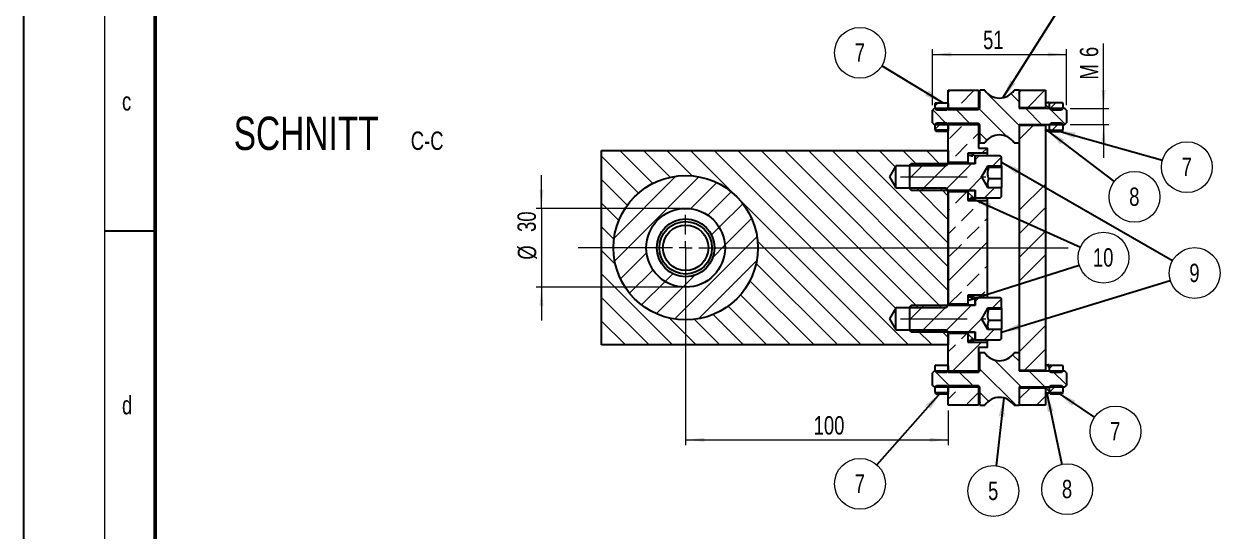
# Model space of a CAD drawing. Header units: millimetres. Extents: x 0 to 594, y 0 to 421.
# Drawn here: x 0 to 227.7, y 182.3 to 278.9 of the extents above; entities that cross this region are included whole.
import ezdxf

# ---------------------------------------------------------------- set-up
doc = ezdxf.new("R2010")
doc.units = ezdxf.units.MM
doc.linetypes.add('CENTERX2', pattern=[20.32, 12.7, -2.54, 2.54, -2.54])
doc.styles.add('SLDTEXTSTYLE1', font='TXT', dxfattribs={"width": 0.75})
doc.dimstyles.new('SLDDIMSTYLE0', dxfattribs={"dimtxt": 3.5, "dimasz": 3.556, "dimexe": 0, "dimexo": 0.0625, "dimgap": 0.875, "dimtad": 1, "dimlfac": 2, "dimrnd": 1e-09, "dimzin": 12, "dimdsep": 46, "dimtxsty": 'SLDTEXTSTYLE1', "dimsah": 1, "dimcen": 0.09, "dimadec": 0, "dimazin": 3, "dimtfac": 1, "dimtdec": 3, "dimtofl": 0, "dimtmove": 0, "dimatfit": 3, "dimfxl": 1, "dimfrac": 2, "dimtolj": 1, "dimtzin": 12, "dimarcsym": 0})
doc.dimstyles.new('SLDDIMSTYLE1', dxfattribs={"dimtxt": 0.18, "dimasz": 3.556, "dimexe": 0, "dimexo": 0.0625, "dimgap": 0, "dimtad": 0, "dimtih": 1, "dimtoh": 1, "dimdec": 0, "dimrnd": 1e-09, "dimzin": 0, "dimdsep": 46, "dimtxsty": 'Standard', "dimsah": 1, "dimcen": 0.09, "dimadec": 0, "dimazin": 0, "dimtfac": 3.556, "dimtdec": 0, "dimtofl": 0, "dimtmove": 0, "dimatfit": 3, "dimfxl": 1, "dimfrac": 2, "dimtolj": 1, "dimtzin": 0, "dimarcsym": 0})
doc.dimstyles.new('SLDDIMSTYLE2', dxfattribs={"dimtxt": 3.5, "dimasz": 3.556, "dimexe": 0, "dimexo": 0.0625, "dimgap": 0.875, "dimtad": 1, "dimlfac": 2, "dimrnd": 1e-09, "dimzin": 12, "dimdsep": 46, "dimtxsty": 'SLDTEXTSTYLE1', "dimsah": 1, "dimcen": 0.09, "dimadec": 0, "dimazin": 3, "dimtfac": 1, "dimtdec": 3, "dimtmove": 0, "dimatfit": 0, "dimfxl": 1, "dimfrac": 2, "dimtolj": 1, "dimtzin": 12, "dimarcsym": 0})
pattern_1 = [(45, (0, 0), (-13.4704, 13.4704), []), (45, (4.49, 0), (-13.4704, 13.4704), []), (45, (8.98, 0), (-13.4704, 13.4704), []), (45, (13.47, 0), (-13.4704, 13.4704), [])]
pattern_2 = [(45, (0, 0), (-8.98026, 8.98026), []), (45, (4.49, 0), (-8.98026, 8.98026), [3.175, -1.5875]), (45, (8.98, 0), (-8.98026, 8.98026), [3.175, -1.5875]), (45, (13.47, 0), (-8.98026, 8.98026), [3.175, -1.5875])]

# ---------------------------------------------------------------- blocks, each defined once
blk = doc.blocks.new('_D_5')
at = {"color": 7, "linetype": 'Continuous', "lineweight": 0}
for p, q in [((98.54, 243.74), (98.54, 250.09)), ((124.99, 243.74), (97.54, 243.74)), ((98.54, 243.74), (98.54, 228.74)), ((124.99, 228.74), (97.54, 228.74)), ((98.54, 228.74), (98.54, 222.39))]:
    blk.add_line(p, q, dxfattribs=at)
at = {"color": 7, "linetype": 'Continuous', "lineweight": 18}
for points in [[(98.54, 243.74), (98.92, 247.3), (98.16, 247.3)], [(98.54, 228.74), (98.16, 225.18), (98.92, 225.18)]]:
    blk.add_solid(points, dxfattribs=at)
at = {"color": 7, "linetype": 'Continuous', "lineweight": 18, "char_height": 3.5, "attachment_point": 1, "rotation": 90, "style": 'SLDTEXTSTYLE1'}
for s, insert in [('30', (93.97, 239.26)), ('%%c', (94.03, 233.98))]:
    blk.add_mtext(s, dxfattribs=dict(at, insert=insert))
blk = doc.blocks.new('_D_6')
at = {"color": 7, "linetype": 'Continuous', "lineweight": 0}
for p, q in [((125.99, 235.24), (125.99, 198.67)), ((175.99, 205.24), (175.99, 198.67)), ((125.99, 199.67), (175.99, 199.67))]:
    blk.add_line(p, q, dxfattribs=at)
at = {"color": 7, "linetype": 'Continuous', "lineweight": 18}
for points in [[(125.99, 199.67), (129.55, 199.28), (129.55, 200.05)], [(175.99, 199.67), (172.44, 200.05), (172.44, 199.28)]]:
    blk.add_solid(points, dxfattribs=at)
at = {"color": 7, "linetype": 'Continuous', "lineweight": 18, "insert": (150.36, 204.18), "char_height": 3.5, "attachment_point": 1, "style": 'SLDTEXTSTYLE1'}
blk.add_mtext('100', dxfattribs=at)
blk = doc.blocks.new('_D_7')
at = {"color": 7, "linetype": 'Continuous', "lineweight": 0}
for p, q in [((172.99, 263.43), (172.99, 274.07)), ((198.49, 263.43), (198.49, 274.07)), ((172.99, 273.07), (198.49, 273.07))]:
    blk.add_line(p, q, dxfattribs=at)
at = {"color": 7, "linetype": 'Continuous', "lineweight": 18}
for points in [[(172.99, 273.07), (176.55, 272.69), (176.55, 273.45)], [(198.49, 273.07), (194.94, 273.45), (194.94, 272.69)]]:
    blk.add_solid(points, dxfattribs=at)
at = {"color": 7, "linetype": 'Continuous', "lineweight": 18, "insert": (182.62, 277.58), "char_height": 3.5, "attachment_point": 1, "style": 'SLDTEXTSTYLE1'}
blk.add_mtext('51', dxfattribs=at)
blk = doc.blocks.new('_D_8')
at = {"color": 7, "linetype": 'Continuous', "lineweight": 0}
for p, q in [((205.57, 262.74), (205.57, 275.15)), ((199.19, 262.74), (206.57, 262.74)), ((205.57, 259.74), (205.57, 262.74)), ((199.19, 259.74), (206.57, 259.74)), ((205.57, 259.74), (205.57, 253.39))]:
    blk.add_line(p, q, dxfattribs=at)
at = {"color": 7, "linetype": 'Continuous', "lineweight": 18}
for points in [[(205.57, 262.74), (205.95, 266.3), (205.18, 266.3)], [(205.57, 259.74), (205.18, 256.18), (205.95, 256.18)]]:
    blk.add_solid(points, dxfattribs=at)
at = {"color": 7, "linetype": 'Continuous', "lineweight": 18, "char_height": 3.5, "attachment_point": 1, "rotation": 90, "style": 'SLDTEXTSTYLE1'}
for s, insert in [('6', (201.05, 272.56)), ('M', (201.05, 268.28))]:
    blk.add_mtext(s, dxfattribs=dict(at, insert=insert))
blk = doc.blocks.new('SW_NOTE_0_12')
at = {"color": 0, "linetype": 'Continuous', "lineweight": 0, "attachment_point": 2, "style": 'SLDTEXTSTYLE1'}
for s, insert, char_height in [('SCHNITT', (16.07, 8.19), 6.35), ('C-C', (39.1, 5.35), 3.5)]:
    blk.add_mtext(s, dxfattribs=dict(at, insert=insert, char_height=char_height))
blk = doc.blocks.new('SW_NOTE_0_13')
at = {"color": 0, "linetype": 'Continuous', "lineweight": 0}
blk.add_circle((4.2, -2.41), 4.84, dxfattribs=at)
at = {"color": 0, "linetype": 'Continuous', "lineweight": 0, "insert": (4.16, -0.63), "char_height": 3.5, "attachment_point": 2, "style": 'SLDTEXTSTYLE1'}
blk.add_mtext('9', dxfattribs=at)
blk = doc.blocks.new('SW_NOTE_0_14')
at = {"color": 0, "linetype": 'Continuous', "lineweight": 0}
blk.add_circle((4.41, -2), 4.84, dxfattribs=at)
at = {"color": 0, "linetype": 'Continuous', "lineweight": 0, "insert": (4.34, -0.21), "char_height": 3.5, "attachment_point": 2, "style": 'SLDTEXTSTYLE1'}
blk.add_mtext('10', dxfattribs=at)
blk = doc.blocks.new('SW_NOTE_0_15')
at = {"color": 0, "linetype": 'Continuous', "lineweight": 0}
blk.add_circle((-0.54, -4.81), 4.84, dxfattribs=at)
at = {"color": 0, "linetype": 'Continuous', "lineweight": 0, "insert": (-0.57, -3.03), "char_height": 3.5, "attachment_point": 2, "style": 'SLDTEXTSTYLE1'}
blk.add_mtext('5', dxfattribs=at)
blk = doc.blocks.new('SW_NOTE_0_16')
at = {"color": 0, "linetype": 'Continuous', "lineweight": 0}
blk.add_circle((4.02, -2.7), 4.84, dxfattribs=at)
at = {"color": 0, "linetype": 'Continuous', "lineweight": 0, "insert": (3.98, -0.92), "char_height": 3.5, "attachment_point": 2, "style": 'SLDTEXTSTYLE1'}
blk.add_mtext('7', dxfattribs=at)
blk = doc.blocks.new('SW_NOTE_0_17')
at = {"color": 0, "linetype": 'Continuous', "lineweight": 0}
blk.add_circle((1.01, -4.74), 4.84, dxfattribs=at)
at = {"color": 0, "linetype": 'Continuous', "lineweight": 0, "insert": (0.98, -2.95), "char_height": 3.5, "attachment_point": 2, "style": 'SLDTEXTSTYLE1'}
blk.add_mtext('8', dxfattribs=at)
blk = doc.blocks.new('SW_NOTE_0_18')
at = {"color": 0, "linetype": 'Continuous', "lineweight": 0}
blk.add_circle((-3.21, -3.62), 4.84, dxfattribs=at)
at = {"color": 0, "linetype": 'Continuous', "lineweight": 0, "insert": (-3.25, -1.84), "char_height": 3.5, "attachment_point": 2, "style": 'SLDTEXTSTYLE1'}
blk.add_mtext('7', dxfattribs=at)
blk = doc.blocks.new('SW_NOTE_0_19')
at = {"color": 0, "linetype": 'Continuous', "lineweight": 0}
blk.add_circle((4.66, -1.32), 4.84, dxfattribs=at)
at = {"color": 0, "linetype": 'Continuous', "lineweight": 0, "insert": (4.63, 0.47), "char_height": 3.5, "attachment_point": 2, "style": 'SLDTEXTSTYLE1'}
blk.add_mtext('7', dxfattribs=at)
blk = doc.blocks.new('SW_NOTE_0_20')
at = {"color": 0, "linetype": 'Continuous', "lineweight": 0}
blk.add_circle((3.85, -2.93), 4.84, dxfattribs=at)
at = {"color": 0, "linetype": 'Continuous', "lineweight": 0, "insert": (3.82, -1.15), "char_height": 3.5, "attachment_point": 2, "style": 'SLDTEXTSTYLE1'}
blk.add_mtext('8', dxfattribs=at)
blk = doc.blocks.new('SW_NOTE_0_22')
at = {"color": 0, "linetype": 'Continuous', "lineweight": 0}
blk.add_circle((-4.15, 2.5), 4.84, dxfattribs=at)
at = {"color": 0, "linetype": 'Continuous', "lineweight": 0, "insert": (-4.18, 4.28), "char_height": 3.5, "attachment_point": 2, "style": 'SLDTEXTSTYLE1'}
blk.add_mtext('7', dxfattribs=at)
blk = doc.blocks.new('SW_CENTERMARKSYMBOL_2')
at = {"color": 0, "linetype": 'Continuous', "lineweight": 18}
for p, q in [((0, 2.5), (0, 6.25)), ((-2.5, 0), (-20.45, 0)), ((0, 0), (-1.25, 0)), ((0, 0), (0, 1.25)), ((0, 0), (0, -1.25)), ((0, 0), (1.25, 0)), ((2.5, 0), (72.86, 0)), ((0, -2.5), (0, -6.25))]:
    blk.add_line(p, q, dxfattribs=at)

msp = doc.modelspace()

# ---------------------------------------------------------------- hatches: boundary and pattern name
at = {"linetype": 'Continuous', "lineweight": 18}
h = msp.add_hatch(dxfattribs=at)
h.set_pattern_fill('ANSI31', angle=90, style=0)
edge = h.paths.add_edge_path(flags=0)
edge.add_line((181.9925, 265.7403), (182.0175, 265.7403))
edge.add_line((182.0175, 265.7403), (181.9925, 265.7153))
edge.add_line((181.9925, 265.7153), (181.9925, 262.7403))
edge.add_line((181.9925, 262.7403), (173.2993, 262.7403))
edge.add_line((173.2993, 262.7403), (172.9925, 262.4336))
edge.add_line((172.9925, 262.4336), (172.9925, 260.0471))
edge.add_line((172.9925, 260.0471), (173.2993, 259.7403))
edge.add_line((173.2993, 259.7403), (181.9925, 259.7403))
edge.add_line((181.9925, 259.7403), (181.9925, 256.7653))
edge.add_line((181.9925, 256.7653), (182.0175, 256.7403))
edge.add_line((182.0175, 256.7403), (181.9925, 256.7403))
edge.add_line((181.9925, 256.7403), (181.9925, 256.2403))
edge.add_line((181.9925, 256.2403), (182.9474, 256.2403))
edge.add_arc((185.7425, 254.3861), 3.3542, 33.558976, 146.441024, ccw=False)
edge.add_line((188.5376, 256.2403), (189.4925, 256.2403))
edge.add_line((189.4925, 256.2403), (189.4925, 256.7403))
edge.add_line((189.4925, 256.7403), (189.4675, 256.7403))
edge.add_line((189.4675, 256.7403), (189.4925, 256.7653))
edge.add_line((189.4925, 256.7653), (189.4925, 259.7403))
edge.add_line((189.4925, 259.7403), (198.1858, 259.7403))
edge.add_line((198.1858, 259.7403), (198.4925, 260.0471))
edge.add_line((198.4925, 260.0471), (198.4925, 262.4336))
edge.add_line((198.4925, 262.4336), (198.1858, 262.7403))
edge.add_line((198.1858, 262.7403), (189.4925, 262.7403))
edge.add_line((189.4925, 262.7403), (189.4925, 265.7153))
edge.add_line((189.4925, 265.7153), (189.4675, 265.7403))
edge.add_line((189.4675, 265.7403), (189.4925, 265.7403))
edge.add_line((189.4925, 265.7403), (189.4925, 266.2403))
edge.add_line((189.4925, 266.2403), (188.5376, 266.2403))
edge.add_arc((185.7425, 268.0945), 3.3542, 213.558976, 326.441024, ccw=False)
edge.add_line((182.9474, 266.2403), (181.9925, 266.2403))
edge.add_line((181.9925, 266.2403), (181.9925, 265.7403))
h = msp.add_hatch(dxfattribs=at)
h.set_pattern_fill('DIN 201 Leichtmetall und Aluminiumlegierung', style=0, pattern_type=2)
h.set_pattern_definition(pattern_2)
h.paths.add_polyline_path([(175.9925, 266.2403), (175.9925, 262.4903), (181.7425, 262.4903), (181.7425, 266.2403)], flags=0)
h = msp.add_hatch(dxfattribs=at)
h.set_pattern_fill('DIN 201 Stahl und Stahlguss', style=0, pattern_type=2)
h.set_pattern_definition(pattern_1)
h.paths.add_polyline_path([(194.4925, 266.2403), (189.4925, 266.2403), (189.4925, 262.8903), (194.4925, 262.8903)], flags=0)
h = msp.add_hatch(dxfattribs=at)
h.set_pattern_fill('ANSI31', style=0)
h.paths.add_polyline_path([(175.9925, 262.7403), (175.9925, 263.7403), (175.9599, 263.8622), (173.5256, 263.8621), (173.4925, 263.7403), (173.4925, 262.7403), (173.7633, 262.4696), (175.7218, 262.4696)], flags=0)
h = msp.add_hatch(dxfattribs=at)
h.set_pattern_fill('ANSI31', angle=90, style=0)
h.paths.add_polyline_path([(194.927, 263.9403), (194.5997, 263.9403), (194.4925, 263.8331), (194.4925, 262.8503), (194.5275, 262.8153), (195.2575, 262.8153), (195.2925, 262.8503), (195.2925, 263.8331), (195.1853, 263.9403), (194.9562, 263.9403), (194.9533, 263.7786), (194.9241, 263.7786)], flags=0)
h = msp.add_hatch(dxfattribs=at)
h.set_pattern_fill('ANSI31', style=0)
h.paths.add_polyline_path([(197.7925, 262.7403), (197.7925, 263.7403), (197.753, 263.8879), (195.3324, 263.8879), (195.2925, 263.7403), (195.2925, 262.7403), (195.5633, 262.4696), (197.5218, 262.4696)], flags=0)
h = msp.add_hatch(dxfattribs=at)
h.set_pattern_fill('ANSI31', style=0)
h.paths.add_polyline_path([(175.7218, 260.0111), (173.7633, 260.0111), (173.4925, 259.7403), (173.4925, 258.7403), (173.5251, 258.6185), (175.9599, 258.6185), (175.9925, 258.7403), (175.9925, 259.7403)], flags=0)
h = msp.add_hatch(dxfattribs=at)
h.set_pattern_fill('DIN 201 Leichtmetall und Aluminiumlegierung', style=0, pattern_type=2)
h.set_pattern_definition(pattern_2)
h.paths.add_polyline_path([(175.9925, 252.4903), (179.7425, 252.4903), (179.7425, 254.2403), (183.4925, 254.2403), (183.4925, 255.2403), (181.7425, 255.2403), (181.7425, 259.9903), (175.9925, 259.9903)], flags=0)
h = msp.add_hatch(dxfattribs=at)
h.set_pattern_fill('ANSI31', angle=90, style=0)
h.paths.add_polyline_path([(194.4925, 258.6475), (194.5997, 258.5403), (194.8779, 258.5403), (194.8779, 258.7575), (194.9071, 258.7575), (194.9071, 258.5403), (195.1853, 258.5403), (195.2925, 258.6475), (195.2925, 259.6303), (195.2575, 259.6653), (194.5275, 259.6653), (194.4925, 259.6303)], flags=0)
h = msp.add_hatch(dxfattribs=at)
h.set_pattern_fill('ANSI31', style=0)
h.paths.add_polyline_path([(197.5218, 260.0111), (195.5633, 260.0111), (195.2925, 259.7403), (195.2925, 258.7403), (195.332, 258.5928), (197.753, 258.5928), (197.7925, 258.7403), (197.7925, 259.7403)], flags=0)
h = msp.add_hatch(dxfattribs=at)
h.set_pattern_fill('DIN 201 Stahl und Stahlguss', style=0, pattern_type=2)
h.set_pattern_definition(pattern_1)
h.paths.add_polyline_path([(194.4925, 259.5903), (189.4925, 259.5903), (189.4925, 212.8903), (194.4925, 212.8903)], flags=0)
h = msp.add_hatch(dxfattribs=at)
h.set_pattern_fill('ANSI31', angle=90, style=0)
h.paths.add_polyline_path([(175.9925, 225.2403), (175.9925, 247.2403), (175.5865, 247.6463), (165.9925, 247.6463), (164.7835, 249.7403), (165.9925, 251.8343), (175.5865, 251.8343), (175.9925, 252.2403), (175.9925, 254.7403), (109.9925, 254.7403), (109.9925, 217.7403), (175.9925, 217.7403), (175.9925, 220.2403), (175.5865, 220.6463), (165.9925, 220.6463), (164.7835, 222.7403), (165.9925, 224.8343), (175.5865, 224.8343)], flags=0)
edge = h.paths.add_edge_path(flags=0)
edge.add_arc((125.9925, 236.2403), 13.75, 0, 360)
h = msp.add_hatch(dxfattribs=at)
h.set_pattern_fill('ANSI31', style=0)
edge = h.paths.add_edge_path(flags=0)
edge.add_line((181.1425, 247.2403), (181.1425, 245.7403))
edge.add_line((181.1425, 245.7403), (185.7425, 245.7403))
edge.add_arc((185.7425, 246.1403), 0.4, 270, 360)
edge.add_line((186.1425, 246.1403), (186.1425, 247.7135))
edge.add_line((186.1425, 247.7135), (183.4794, 247.7135))
edge.add_line((183.4794, 247.7135), (182.3092, 249.7403))
edge.add_line((182.3092, 249.7403), (183.4794, 251.7671))
edge.add_line((183.4794, 251.7671), (186.1425, 251.7671))
edge.add_line((186.1425, 251.7671), (186.1425, 253.3403))
edge.add_arc((185.7425, 253.3403), 0.4, 0, 90)
edge.add_line((185.7425, 253.7403), (181.1425, 253.7403))
edge.add_line((181.1425, 253.7403), (181.1425, 252.2403))
edge.add_line((181.1425, 252.2403), (168.9131, 252.2403))
edge.add_line((168.9131, 252.2403), (168.6425, 251.9697))
edge.add_line((168.6425, 251.9697), (168.6425, 247.5109))
edge.add_line((168.6425, 247.5109), (168.9131, 247.2403))
edge.add_line((168.9131, 247.2403), (181.1425, 247.2403))
h = msp.add_hatch(dxfattribs=at)
h.set_pattern_fill('ANSI31', angle=90, style=0)
h.paths.add_polyline_path([(180.4597, 253.8903), (179.9301, 253.8903), (179.7425, 253.7027), (179.7425, 252.4266), (179.8038, 252.3653), (181.0813, 252.3653), (181.1425, 252.4266), (181.1425, 253.7027), (180.9549, 253.8903), (180.4738, 253.8903), (180.4719, 253.565), (180.4578, 253.565)], flags=0)
h = msp.add_hatch(dxfattribs=at)
h.set_pattern_fill('ANSI31', style=0)
edge = h.paths.add_edge_path(flags=0)
edge.add_arc((125.9925, 236.2403), 13.75, 0, 360)
edge = h.paths.add_edge_path(flags=0)
edge.add_arc((125.9925, 236.2403), 7.5, 0, 360)
h = msp.add_hatch(dxfattribs=at)
h.set_pattern_fill('DIN 201 Leichtmetall und Aluminiumlegierung', style=0, pattern_type=2)
h.set_pattern_definition(pattern_2)
h.paths.add_polyline_path([(179.7425, 246.9903), (175.9925, 246.9903), (175.9925, 225.4903), (179.7425, 225.4903), (179.7425, 227.2403), (183.4925, 227.2403), (183.4925, 245.2403), (179.7425, 245.2403)], flags=0)
h = msp.add_hatch(dxfattribs=at)
h.set_pattern_fill('ANSI31', angle=90, style=0)
h.paths.add_polyline_path([(179.7425, 245.7779), (179.9301, 245.5903), (180.4355, 245.5903), (180.4355, 245.9242), (180.4496, 245.9242), (180.4496, 245.5903), (180.9549, 245.5903), (181.1425, 245.7779), (181.1425, 247.0541), (181.0813, 247.1153), (179.8038, 247.1153), (179.7425, 247.0541)], flags=0)
h = msp.add_hatch(dxfattribs=at)
h.set_pattern_fill('DIN 201 Stahl und Stahlguss', style=0, pattern_type=2)
h.set_pattern_definition(pattern_1)
edge = h.paths.add_edge_path(flags=0)
edge.add_arc((125.9925, 236.2403), 7.5, 0, 360)
edge = h.paths.add_edge_path(flags=0)
edge.add_arc((125.9925, 236.2403), 5.5, 0, 360)
h = msp.add_hatch(dxfattribs=at)
h.set_pattern_fill('ANSI31', style=0)
edge = h.paths.add_edge_path(flags=0)
edge.add_line((181.1425, 220.2403), (181.1425, 218.7403))
edge.add_line((181.1425, 218.7403), (185.7425, 218.7403))
edge.add_arc((185.7425, 219.1403), 0.4, 270, 360)
edge.add_line((186.1425, 219.1403), (186.1425, 220.7135))
edge.add_line((186.1425, 220.7135), (183.4794, 220.7135))
edge.add_line((183.4794, 220.7135), (182.3092, 222.7403))
edge.add_line((182.3092, 222.7403), (183.4794, 224.7671))
edge.add_line((183.4794, 224.7671), (186.1425, 224.7671))
edge.add_line((186.1425, 224.7671), (186.1425, 226.3403))
edge.add_arc((185.7425, 226.3403), 0.4, 0, 90)
edge.add_line((185.7425, 226.7403), (181.1425, 226.7403))
edge.add_line((181.1425, 226.7403), (181.1425, 225.2403))
edge.add_line((181.1425, 225.2403), (168.9131, 225.2403))
edge.add_line((168.9131, 225.2403), (168.6425, 224.9697))
edge.add_line((168.6425, 224.9697), (168.6425, 220.5109))
edge.add_line((168.6425, 220.5109), (168.9131, 220.2403))
edge.add_line((168.9131, 220.2403), (181.1425, 220.2403))
h = msp.add_hatch(dxfattribs=at)
h.set_pattern_fill('ANSI31', angle=90, style=0)
h.paths.add_polyline_path([(180.4597, 226.8903), (179.9301, 226.8903), (179.7425, 226.7027), (179.7425, 225.4266), (179.8038, 225.3653), (181.0813, 225.3653), (181.1425, 225.4266), (181.1425, 226.7027), (180.9549, 226.8903), (180.4738, 226.8903), (180.4719, 226.565), (180.4578, 226.565)], flags=0)
h = msp.add_hatch(dxfattribs=at)
h.set_pattern_fill('DIN 201 Leichtmetall und Aluminiumlegierung', style=0, pattern_type=2)
h.set_pattern_definition(pattern_2)
h.paths.add_polyline_path([(179.7425, 219.9903), (175.9925, 219.9903), (175.9925, 212.4903), (181.7425, 212.4903), (181.7425, 217.2403), (183.4925, 217.2403), (183.4925, 218.2403), (179.7425, 218.2403)], flags=0)
h = msp.add_hatch(dxfattribs=at)
h.set_pattern_fill('ANSI31', angle=90, style=0)
h.paths.add_polyline_path([(179.7425, 218.7779), (179.9301, 218.5903), (180.4355, 218.5903), (180.4355, 218.9242), (180.4496, 218.9242), (180.4496, 218.5903), (180.9549, 218.5903), (181.1425, 218.7779), (181.1425, 220.0541), (181.0813, 220.1153), (179.8038, 220.1153), (179.7425, 220.0541)], flags=0)
h = msp.add_hatch(dxfattribs=at)
h.set_pattern_fill('ANSI31', angle=90, style=0)
edge = h.paths.add_edge_path(flags=0)
edge.add_line((181.9925, 215.7403), (182.0175, 215.7403))
edge.add_line((182.0175, 215.7403), (181.9925, 215.7153))
edge.add_line((181.9925, 215.7153), (181.9925, 212.7403))
edge.add_line((181.9925, 212.7403), (173.2993, 212.7403))
edge.add_line((173.2993, 212.7403), (172.9925, 212.4336))
edge.add_line((172.9925, 212.4336), (172.9925, 210.0471))
edge.add_line((172.9925, 210.0471), (173.2993, 209.7403))
edge.add_line((173.2993, 209.7403), (181.9925, 209.7403))
edge.add_line((181.9925, 209.7403), (181.9925, 206.7653))
edge.add_line((181.9925, 206.7653), (182.0175, 206.7403))
edge.add_line((182.0175, 206.7403), (181.9925, 206.7403))
edge.add_line((181.9925, 206.7403), (181.9925, 206.2403))
edge.add_line((181.9925, 206.2403), (182.9474, 206.2403))
edge.add_arc((185.7425, 204.3861), 3.3542, 33.558976, 146.441024, ccw=False)
edge.add_line((188.5376, 206.2403), (189.4925, 206.2403))
edge.add_line((189.4925, 206.2403), (189.4925, 206.7403))
edge.add_line((189.4925, 206.7403), (189.4675, 206.7403))
edge.add_line((189.4675, 206.7403), (189.4925, 206.7653))
edge.add_line((189.4925, 206.7653), (189.4925, 209.7403))
edge.add_line((189.4925, 209.7403), (198.1858, 209.7403))
edge.add_line((198.1858, 209.7403), (198.4925, 210.0471))
edge.add_line((198.4925, 210.0471), (198.4925, 212.4336))
edge.add_line((198.4925, 212.4336), (198.1858, 212.7403))
edge.add_line((198.1858, 212.7403), (189.4925, 212.7403))
edge.add_line((189.4925, 212.7403), (189.4925, 215.7153))
edge.add_line((189.4925, 215.7153), (189.4675, 215.7403))
edge.add_line((189.4675, 215.7403), (189.4925, 215.7403))
edge.add_line((189.4925, 215.7403), (189.4925, 216.2403))
edge.add_line((189.4925, 216.2403), (188.5376, 216.2403))
edge.add_arc((185.7425, 218.0945), 3.3542, 213.558976, 326.441024, ccw=False)
edge.add_line((182.9474, 216.2403), (181.9925, 216.2403))
edge.add_line((181.9925, 216.2403), (181.9925, 215.7403))
h = msp.add_hatch(dxfattribs=at)
h.set_pattern_fill('ANSI31', style=0)
h.paths.add_polyline_path([(175.9925, 212.7403), (175.9925, 213.7403), (175.9599, 213.8622), (173.5256, 213.8621), (173.4925, 213.7403), (173.4925, 212.7403), (173.7633, 212.4696), (175.7218, 212.4696)], flags=0)
h = msp.add_hatch(dxfattribs=at)
h.set_pattern_fill('ANSI31', angle=90, style=0)
h.paths.add_polyline_path([(194.927, 213.9403), (194.5997, 213.9403), (194.4925, 213.8331), (194.4925, 212.8503), (194.5275, 212.8153), (195.2575, 212.8153), (195.2925, 212.8503), (195.2925, 213.8331), (195.1853, 213.9403), (194.9562, 213.9403), (194.9533, 213.7786), (194.9241, 213.7786)], flags=0)
h = msp.add_hatch(dxfattribs=at)
h.set_pattern_fill('ANSI31', style=0)
h.paths.add_polyline_path([(197.7925, 212.7403), (197.7925, 213.7403), (197.753, 213.8879), (195.3324, 213.8879), (195.2925, 213.7403), (195.2925, 212.7403), (195.5633, 212.4696), (197.5218, 212.4696)], flags=0)
h = msp.add_hatch(dxfattribs=at)
h.set_pattern_fill('ANSI31', style=0)
h.paths.add_polyline_path([(175.7218, 210.0111), (173.7633, 210.0111), (173.4925, 209.7403), (173.4925, 208.7403), (173.5251, 208.6185), (175.9599, 208.6185), (175.9925, 208.7403), (175.9925, 209.7403)], flags=0)
h = msp.add_hatch(dxfattribs=at)
h.set_pattern_fill('DIN 201 Leichtmetall und Aluminiumlegierung', style=0, pattern_type=2)
h.set_pattern_definition(pattern_2)
h.paths.add_polyline_path([(175.9925, 209.9903), (175.9925, 206.2403), (181.7425, 206.2403), (181.7425, 209.9903)], flags=0)
h = msp.add_hatch(dxfattribs=at)
h.set_pattern_fill('DIN 201 Stahl und Stahlguss', style=0, pattern_type=2)
h.set_pattern_definition(pattern_1)
h.paths.add_polyline_path([(189.4925, 206.2403), (194.4925, 206.2403), (194.4925, 209.5903), (189.4925, 209.5903)], flags=0)
h = msp.add_hatch(dxfattribs=at)
h.set_pattern_fill('ANSI31', angle=90, style=0)
h.paths.add_polyline_path([(194.4925, 208.6475), (194.5997, 208.5403), (194.8779, 208.5403), (194.8779, 208.7575), (194.9071, 208.7575), (194.9071, 208.5403), (195.1853, 208.5403), (195.2925, 208.6475), (195.2925, 209.6303), (195.2575, 209.6653), (194.5275, 209.6653), (194.4925, 209.6303)], flags=0)
h = msp.add_hatch(dxfattribs=at)
h.set_pattern_fill('ANSI31', style=0)
h.paths.add_polyline_path([(197.5218, 210.0111), (195.5633, 210.0111), (195.2925, 209.7403), (195.2925, 208.7403), (195.332, 208.5928), (197.753, 208.5928), (197.7925, 208.7403), (197.7925, 209.7403)], flags=0)

# ---------------------------------------------------------------- linework, layer by layer
at = {"color": 7, "linetype": 'Continuous', "lineweight": 25}
for p, q in [((0.0002, 0.0001), (0.0002, 420.5001)), ((175.9925, 266.2403), (181.7425, 266.2403)), ((175.9925, 262.4903), (175.9925, 266.2403)), ((181.7425, 266.2403), (181.7425, 262.4903)), ((182.9474, 266.2403), (181.9925, 266.2403)), ((181.9925, 265.7403), (181.9925, 266.2403)), ((182.0175, 265.7403), (181.9925, 265.7153)), ((182.0175, 265.7403), (181.9925, 265.7403)), ((181.9925, 265.7153), (181.9925, 265.7403)), ((181.9925, 262.7403), (181.9925, 265.7153)), ((189.4925, 266.2403), (188.5376, 266.2403)), ((189.4925, 265.7403), (189.4675, 265.7403)), ((189.4925, 265.7153), (189.4675, 265.7403)), ((189.4925, 266.2403), (189.4925, 265.7403)), ((189.4925, 266.2403), (189.4925, 262.8903)), ((189.4925, 266.2403), (194.4925, 266.2403)), ((189.4925, 265.7153), (189.4925, 262.7403)), ((194.4925, 266.2403), (194.4925, 262.8903)), ((173.2993, 262.7403), (172.9925, 262.4336)), ((172.9925, 260.0471), (172.9925, 262.4336)), ((181.9925, 262.7403), (173.2993, 262.7403)), ((173.5252, 263.8622), (173.4925, 263.7403)), ((173.4925, 262.7403), (173.4925, 263.7403)), ((173.7633, 262.4696), (173.4925, 262.7403)), ((173.5256, 263.8621), (175.9594, 263.8621)), ((175.7218, 262.4696), (173.7633, 262.4696)), ((175.9925, 262.7403), (175.7218, 262.4696)), ((175.9925, 263.7403), (175.9599, 263.8622)), ((175.9925, 263.7403), (175.9925, 262.7403)), ((181.7425, 262.4903), (175.9925, 262.4903)), ((194.4925, 262.8903), (189.4925, 262.8903)), ((198.1858, 262.7403), (189.4925, 262.7403)), ((194.4925, 263.8331), (194.5997, 263.9403)), ((194.4925, 263.8331), (194.4925, 262.8503)), ((194.5275, 262.8153), (194.4925, 262.8503)), ((194.4925, 262.7403), (194.4925, 262.8503)), ((194.5275, 262.8153), (195.2575, 262.8153)), ((194.5275, 262.7403), (194.5275, 262.8153)), ((194.5997, 263.9403), (194.927, 263.9403)), ((194.9241, 263.7786), (194.927, 263.9403)), ((194.9533, 263.7786), (194.9241, 263.7786)), ((194.9562, 263.9403), (194.9533, 263.7786)), ((195.1853, 263.9403), (194.9562, 263.9403)), ((195.1853, 263.9403), (195.2925, 263.8331)), ((195.2925, 262.8503), (195.2575, 262.8153)), ((195.2575, 262.7403), (195.2575, 262.8153)), ((195.332, 263.8879), (195.2925, 263.7403)), ((195.2925, 262.8503), (195.2925, 263.8331)), ((195.2925, 262.7403), (195.2925, 263.7403)), ((195.5633, 262.4696), (195.2925, 262.7403)), ((195.3324, 263.8879), (197.7526, 263.8879)), ((197.5218, 262.4696), (195.5633, 262.4696)), ((197.7925, 262.7403), (197.5218, 262.4696)), ((197.7925, 263.7403), (197.753, 263.8879)), ((197.7925, 263.7403), (197.7925, 262.7403)), ((198.4925, 262.4336), (198.1858, 262.7403)), ((198.4925, 262.4336), (198.4925, 260.0471)), ((172.9925, 260.0471), (173.2993, 259.7403)), ((173.2993, 259.7403), (181.9925, 259.7403)), ((173.4925, 259.7403), (173.7633, 260.0111)), ((173.4925, 258.7403), (173.4925, 259.7403)), ((173.7633, 260.0111), (175.7218, 260.0111)), ((175.7218, 260.0111), (175.9925, 259.7403)), ((175.9925, 259.9903), (181.7425, 259.9903)), ((175.9925, 252.4903), (175.9925, 259.9903)), ((175.9925, 259.7403), (175.9925, 258.7403)), ((181.7425, 259.9903), (181.7425, 255.2403)), ((181.9925, 256.7653), (181.9925, 259.7403)), ((189.4925, 259.7403), (198.1858, 259.7403)), ((189.4925, 259.7403), (189.4925, 256.7653)), ((194.4925, 259.6303), (194.4925, 259.7403)), ((194.4925, 259.6303), (194.5275, 259.6653)), ((194.4925, 259.6303), (194.4925, 258.6475)), ((194.5275, 259.6653), (194.5275, 259.7403)), ((195.2575, 259.6653), (194.5275, 259.6653)), ((195.2575, 259.6653), (195.2575, 259.7403)), ((195.2575, 259.6653), (195.2925, 259.6303)), ((195.2925, 259.7403), (195.5633, 260.0111)), ((195.2925, 258.7403), (195.2925, 259.7403)), ((195.2925, 258.6475), (195.2925, 259.6303)), ((195.5633, 260.0111), (197.5218, 260.0111)), ((197.5218, 260.0111), (197.7925, 259.7403)), ((197.7925, 259.7403), (197.7925, 258.7403)), ((198.1858, 259.7403), (198.4925, 260.0471)), ((173.4925, 258.7403), (173.5251, 258.6185)), ((175.9599, 258.6185), (173.5251, 258.6185)), ((173.5961, 258.4216), (173.5251, 258.6185)), ((173.5961, 258.4216), (175.8889, 258.4216)), ((175.9599, 258.6185), (175.8889, 258.4216)), ((175.9599, 258.6185), (175.9925, 258.7403)), ((189.4925, 259.5903), (194.4925, 259.5903)), ((189.4925, 259.5903), (189.4925, 212.8903)), ((194.4925, 259.5903), (194.4925, 212.8903)), ((194.5997, 258.5403), (194.4925, 258.6475)), ((194.5997, 258.5403), (194.8779, 258.5403)), ((194.8779, 258.7575), (194.9071, 258.7575)), ((194.8779, 258.5403), (194.8779, 258.7575)), ((194.9071, 258.7575), (194.9071, 258.5403)), ((194.9071, 258.5403), (195.1853, 258.5403)), ((195.2925, 258.6475), (195.1853, 258.5403)), ((195.2925, 258.7403), (195.332, 258.5928)), ((195.3961, 258.4045), (195.332, 258.5928)), ((197.753, 258.5928), (195.332, 258.5928)), ((195.3961, 258.4045), (197.6889, 258.4045)), ((197.753, 258.5928), (197.6889, 258.4045)), ((197.753, 258.5928), (197.7925, 258.7403)), ((181.7425, 255.2403), (183.4925, 255.2403)), ((181.9925, 256.7653), (182.0175, 256.7403)), ((181.9925, 256.7403), (181.9925, 256.7653)), ((181.9925, 256.2403), (181.9925, 256.7403)), ((181.9925, 256.7403), (182.0175, 256.7403)), ((181.9925, 256.2403), (182.9474, 256.2403)), ((183.4925, 254.2403), (183.4925, 255.2403)), ((188.5376, 256.2403), (189.4925, 256.2403)), ((189.4675, 256.7403), (189.4925, 256.7653)), ((189.4675, 256.7403), (189.4925, 256.7403)), ((189.4925, 256.7403), (189.4925, 256.2403)), ((109.9925, 217.7403), (109.9925, 254.7403)), ((109.9925, 254.7403), (175.9925, 254.7403)), ((175.9925, 254.7403), (175.9925, 252.2403)), ((183.4925, 254.2403), (179.7425, 254.2403)), ((179.7425, 254.2403), (179.7425, 252.4903)), ((179.7425, 253.7027), (179.9301, 253.8903)), ((179.7425, 253.7027), (179.7425, 252.4266)), ((179.9301, 253.8903), (180.4597, 253.8903)), ((180.4578, 253.565), (180.4597, 253.8903)), ((180.4719, 253.565), (180.4578, 253.565)), ((180.4738, 253.8903), (180.4719, 253.565)), ((180.9549, 253.8903), (180.4738, 253.8903)), ((180.9549, 253.8903), (181.1425, 253.7027)), ((181.1425, 253.7403), (181.1425, 252.2403)), ((185.7425, 253.7403), (181.1425, 253.7403)), ((181.1425, 252.4266), (181.1425, 253.7027)), ((183.4925, 253.7403), (183.4925, 254.2403)), ((186.1425, 251.7671), (186.1425, 253.3403)), ((165.9925, 251.8343), (164.7835, 249.7403)), ((175.5865, 251.8343), (165.9925, 251.8343)), ((165.9925, 247.6463), (165.9925, 251.8343)), ((168.9131, 252.2403), (168.6425, 251.9697)), ((168.6425, 251.9697), (168.6425, 247.5109)), ((181.1425, 252.2403), (168.9131, 252.2403)), ((175.9925, 252.2403), (175.5865, 251.8343)), ((179.7425, 252.4903), (175.9925, 252.4903)), ((179.8038, 252.3653), (179.7425, 252.4266)), ((179.7425, 252.2403), (179.7425, 252.4266)), ((179.8038, 252.3653), (181.0813, 252.3653)), ((179.8038, 252.2403), (179.8038, 252.3653)), ((181.1425, 252.4266), (181.0813, 252.3653)), ((181.0813, 252.2403), (181.0813, 252.3653)), ((183.4794, 251.7671), (182.3092, 249.7403)), ((183.4639, 251.7138), (182.3092, 249.7403)), ((186.1425, 251.7671), (183.4794, 251.7671)), ((186.1425, 251.5266), (183.6425, 251.5266)), ((186.1425, 251.7671), (186.1425, 251.5266)), ((186.1425, 251.5266), (186.1425, 249.3658)), ((164.7835, 249.7403), (165.9925, 247.6463)), ((182.3092, 249.7403), (183.4794, 247.7135)), ((186.1425, 249.3658), (183.6425, 249.3658)), ((186.1425, 249.3658), (186.1425, 247.7135)), ((165.9925, 247.6463), (175.5865, 247.6463)), ((168.6425, 247.5109), (168.9131, 247.2403)), ((168.9131, 247.2403), (181.1425, 247.2403)), ((175.5865, 247.6463), (175.9925, 247.2403)), ((175.9925, 247.2403), (175.9925, 225.2403)), ((175.9925, 246.9903), (179.7425, 246.9903)), ((175.9925, 225.4903), (175.9925, 246.9903)), ((179.7425, 247.0541), (179.7425, 247.2403)), ((179.7425, 247.0541), (179.8038, 247.1153)), ((179.7425, 247.0541), (179.7425, 245.7779)), ((179.7425, 246.9903), (179.7425, 245.2403)), ((179.8038, 247.1153), (179.8038, 247.2403)), ((181.0813, 247.1153), (179.8038, 247.1153)), ((181.0813, 247.1153), (181.0813, 247.2403)), ((181.0813, 247.1153), (181.1425, 247.0541)), ((181.1425, 247.2403), (181.1425, 245.7403)), ((181.1425, 245.7779), (181.1425, 247.0541)), ((183.4794, 247.7135), (186.1425, 247.7135)), ((186.1425, 246.1403), (186.1425, 247.7135)), ((179.9301, 245.5903), (179.7425, 245.7779)), ((179.7425, 245.2403), (183.4925, 245.2403)), ((179.9301, 245.5903), (180.4355, 245.5903)), ((180.4355, 245.9242), (180.4496, 245.9242)), ((180.4355, 245.5903), (180.4355, 245.9242)), ((180.4496, 245.9242), (180.4496, 245.5903)), ((180.4496, 245.5903), (180.9549, 245.5903)), ((181.1425, 245.7779), (180.9549, 245.5903)), ((181.1425, 245.7403), (185.7425, 245.7403)), ((183.4925, 245.2403), (183.4925, 245.7403)), ((183.4925, 227.2403), (183.4925, 245.2403)), ((15.3346, 239.5001), (25.0002, 239.5001)), ((179.7425, 225.4903), (175.9925, 225.4903)), ((183.4925, 227.2403), (179.7425, 227.2403)), ((179.7425, 227.2403), (179.7425, 225.4903)), ((179.7425, 226.7027), (179.9301, 226.8903)), ((179.7425, 226.7027), (179.7425, 225.4266)), ((179.9301, 226.8903), (180.4597, 226.8903)), ((180.4578, 226.565), (180.4597, 226.8903)), ((180.4719, 226.565), (180.4578, 226.565)), ((180.4738, 226.8903), (180.4719, 226.565)), ((180.9549, 226.8903), (180.4738, 226.8903)), ((180.9549, 226.8903), (181.1425, 226.7027)), ((181.1425, 226.7403), (181.1425, 225.2403)), ((185.7425, 226.7403), (181.1425, 226.7403)), ((181.1425, 225.4266), (181.1425, 226.7027)), ((183.4925, 226.7403), (183.4925, 227.2403)), ((186.1425, 224.7671), (186.1425, 226.3403)), ((165.9925, 224.8343), (164.7835, 222.7403)), ((175.5865, 224.8343), (165.9925, 224.8343)), ((165.9925, 220.6463), (165.9925, 224.8343)), ((168.9131, 225.2403), (168.6425, 224.9697)), ((168.6425, 224.9697), (168.6425, 220.5109)), ((181.1425, 225.2403), (168.9131, 225.2403)), ((175.9925, 225.2403), (175.5865, 224.8343)), ((179.8038, 225.3653), (179.7425, 225.4266)), ((179.7425, 225.2403), (179.7425, 225.4266)), ((179.8038, 225.3653), (181.0813, 225.3653)), ((179.8038, 225.2403), (179.8038, 225.3653)), ((181.1425, 225.4266), (181.0813, 225.3653)), ((181.0813, 225.2403), (181.0813, 225.3653)), ((183.4794, 224.7671), (182.3092, 222.7403)), ((183.4639, 224.7138), (182.3092, 222.7403)), ((186.1425, 224.7671), (183.4794, 224.7671)), ((186.1425, 224.5266), (183.6425, 224.5266)), ((186.1425, 224.7671), (186.1425, 224.5266)), ((186.1425, 224.5266), (186.1425, 222.3658)), ((164.7835, 222.7403), (165.9925, 220.6463)), ((182.3092, 222.7403), (183.4794, 220.7135)), ((186.1425, 222.3658), (183.6425, 222.3658)), ((186.1425, 222.3658), (186.1425, 220.7135)), ((165.9925, 220.6463), (175.5865, 220.6463)), ((168.6425, 220.5109), (168.9131, 220.2403)), ((168.9131, 220.2403), (181.1425, 220.2403)), ((175.5865, 220.6463), (175.9925, 220.2403)), ((175.9925, 220.2403), (175.9925, 217.7403)), ((175.9925, 219.9903), (179.7425, 219.9903)), ((175.9925, 212.4903), (175.9925, 219.9903)), ((179.7425, 220.0541), (179.7425, 220.2403)), ((179.7425, 220.0541), (179.8038, 220.1153)), ((179.7425, 220.0541), (179.7425, 218.7779)), ((179.7425, 219.9903), (179.7425, 218.2403)), ((179.9301, 218.5903), (179.7425, 218.7779)), ((179.8038, 220.1153), (179.8038, 220.2403)), ((181.0813, 220.1153), (179.8038, 220.1153)), ((180.4355, 218.9242), (180.4496, 218.9242)), ((180.4355, 218.5903), (180.4355, 218.9242)), ((180.4496, 218.9242), (180.4496, 218.5903)), ((181.1425, 218.7779), (180.9549, 218.5903)), ((181.0813, 220.1153), (181.0813, 220.2403)), ((181.0813, 220.1153), (181.1425, 220.0541)), ((181.1425, 220.2403), (181.1425, 218.7403)), ((181.1425, 218.7779), (181.1425, 220.0541)), ((181.1425, 218.7403), (185.7425, 218.7403)), ((183.4794, 220.7135), (186.1425, 220.7135)), ((183.4925, 218.2403), (183.4925, 218.7403)), ((186.1425, 219.1403), (186.1425, 220.7135)), ((175.9925, 217.7403), (109.9925, 217.7403)), ((179.7425, 218.2403), (183.4925, 218.2403)), ((179.9301, 218.5903), (180.4355, 218.5903)), ((180.4496, 218.5903), (180.9549, 218.5903)), ((183.4925, 217.2403), (181.7425, 217.2403)), ((181.7425, 217.2403), (181.7425, 212.4903)), ((183.4925, 217.2403), (183.4925, 218.2403)), ((181.9925, 215.7403), (181.9925, 216.2403)), ((182.9474, 216.2403), (181.9925, 216.2403)), ((182.0175, 215.7403), (181.9925, 215.7153)), ((182.0175, 215.7403), (181.9925, 215.7403)), ((181.9925, 215.7153), (181.9925, 215.7403)), ((181.9925, 212.7403), (181.9925, 215.7153)), ((189.4925, 216.2403), (188.5376, 216.2403)), ((189.4925, 215.7403), (189.4675, 215.7403)), ((189.4925, 215.7153), (189.4675, 215.7403)), ((189.4925, 216.2403), (189.4925, 215.7403)), ((189.4925, 215.7153), (189.4925, 212.7403)), ((173.2993, 212.7403), (172.9925, 212.4336)), ((172.9925, 210.0471), (172.9925, 212.4336)), ((181.9925, 212.7403), (173.2993, 212.7403)), ((173.5252, 213.8622), (173.4925, 213.7403)), ((173.4925, 212.7403), (173.4925, 213.7403)), ((173.7633, 212.4696), (173.4925, 212.7403)), ((173.5256, 213.8621), (175.9594, 213.8621)), ((175.7218, 212.4696), (173.7633, 212.4696)), ((175.9925, 212.7403), (175.7218, 212.4696)), ((175.9925, 213.7403), (175.9599, 213.8622)), ((175.9925, 213.7403), (175.9925, 212.7403)), ((181.7425, 212.4903), (175.9925, 212.4903)), ((194.4925, 212.8903), (189.4925, 212.8903)), ((198.1858, 212.7403), (189.4925, 212.7403)), ((194.4925, 213.8331), (194.5997, 213.9403)), ((194.4925, 213.8331), (194.4925, 212.8503)), ((194.5275, 212.8153), (194.4925, 212.8503)), ((194.4925, 212.7403), (194.4925, 212.8503)), ((194.5275, 212.8153), (195.2575, 212.8153)), ((194.5275, 212.7403), (194.5275, 212.8153)), ((194.5997, 213.9403), (194.927, 213.9403)), ((194.9241, 213.7786), (194.927, 213.9403)), ((194.9533, 213.7786), (194.9241, 213.7786)), ((194.9562, 213.9403), (194.9533, 213.7786)), ((195.1853, 213.9403), (194.9562, 213.9403)), ((195.1853, 213.9403), (195.2925, 213.8331)), ((195.2925, 212.8503), (195.2575, 212.8153)), ((195.2575, 212.7403), (195.2575, 212.8153)), ((195.332, 213.8879), (195.2925, 213.7403)), ((195.2925, 212.8503), (195.2925, 213.8331)), ((195.2925, 212.7403), (195.2925, 213.7403)), ((195.5633, 212.4696), (195.2925, 212.7403)), ((195.3324, 213.8879), (197.7526, 213.8879)), ((197.5218, 212.4696), (195.5633, 212.4696)), ((197.7925, 212.7403), (197.5218, 212.4696)), ((197.7925, 213.7403), (197.753, 213.8879)), ((197.7925, 213.7403), (197.7925, 212.7403)), ((198.4925, 212.4336), (198.1858, 212.7403)), ((198.4925, 212.4336), (198.4925, 210.0471)), ((172.9925, 210.0471), (173.2993, 209.7403)), ((173.2993, 209.7403), (181.9925, 209.7403)), ((173.4925, 209.7403), (173.7633, 210.0111)), ((173.4925, 208.7403), (173.4925, 209.7403)), ((173.7633, 210.0111), (175.7218, 210.0111)), ((175.7218, 210.0111), (175.9925, 209.7403)), ((175.9925, 209.9903), (181.7425, 209.9903)), ((175.9925, 206.2403), (175.9925, 209.9903)), ((175.9925, 209.7403), (175.9925, 208.7403)), ((181.7425, 209.9903), (181.7425, 206.2403)), ((181.9925, 206.7653), (181.9925, 209.7403)), ((189.4925, 209.7403), (198.1858, 209.7403)), ((189.4925, 209.7403), (189.4925, 206.7653)), ((189.4925, 209.5903), (194.4925, 209.5903)), ((189.4925, 209.5903), (189.4925, 206.2403)), ((194.4925, 209.6303), (194.4925, 209.7403)), ((194.4925, 209.6303), (194.5275, 209.6653)), ((194.4925, 209.6303), (194.4925, 208.6475)), ((194.4925, 209.5903), (194.4925, 206.2403)), ((194.5275, 209.6653), (194.5275, 209.7403)), ((195.2575, 209.6653), (194.5275, 209.6653)), ((195.2575, 209.6653), (195.2575, 209.7403)), ((195.2575, 209.6653), (195.2925, 209.6303)), ((195.2925, 209.7403), (195.5633, 210.0111)), ((195.2925, 208.7403), (195.2925, 209.7403)), ((195.2925, 208.6475), (195.2925, 209.6303)), ((195.5633, 210.0111), (197.5218, 210.0111)), ((197.5218, 210.0111), (197.7925, 209.7403)), ((197.7925, 209.7403), (197.7925, 208.7403)), ((198.1858, 209.7403), (198.4925, 210.0471)), ((173.4925, 208.7403), (173.5251, 208.6185)), ((175.9599, 208.6185), (173.5251, 208.6185)), ((173.5961, 208.4216), (173.5251, 208.6185)), ((173.5961, 208.4216), (175.8889, 208.4216)), ((175.9599, 208.6185), (175.8889, 208.4216)), ((175.9599, 208.6185), (175.9925, 208.7403)), ((194.5997, 208.5403), (194.4925, 208.6475)), ((194.5997, 208.5403), (194.8779, 208.5403)), ((194.8779, 208.7575), (194.9071, 208.7575)), ((194.8779, 208.5403), (194.8779, 208.7575)), ((194.9071, 208.7575), (194.9071, 208.5403)), ((194.9071, 208.5403), (195.1853, 208.5403)), ((195.2925, 208.6475), (195.1853, 208.5403)), ((195.2925, 208.7403), (195.332, 208.5928)), ((195.3961, 208.4045), (195.332, 208.5928)), ((197.753, 208.5928), (195.332, 208.5928)), ((195.3961, 208.4045), (197.6889, 208.4045)), ((197.753, 208.5928), (197.6889, 208.4045)), ((197.753, 208.5928), (197.7925, 208.7403)), ((181.7425, 206.2403), (175.9925, 206.2403)), ((181.9925, 206.7653), (182.0175, 206.7403)), ((181.9925, 206.7403), (181.9925, 206.7653)), ((181.9925, 206.2403), (181.9925, 206.7403)), ((181.9925, 206.7403), (182.0175, 206.7403)), ((181.9925, 206.2403), (182.9474, 206.2403)), ((188.5376, 206.2403), (189.4925, 206.2403)), ((189.4675, 206.7403), (189.4925, 206.7653)), ((189.4675, 206.7403), (189.4925, 206.7403)), ((189.4925, 206.7403), (189.4925, 206.2403)), ((194.4925, 206.2403), (189.4925, 206.2403))]:
    msp.add_line(p, q, dxfattribs=at)
at = {"color": 7, "linetype": 'Continuous', "lineweight": 18}
msp.add_line((15.3346, 420.5001), (15.3346, 0.0001), dxfattribs=at)
at = {"color": 7, "linetype": 'Continuous', "lineweight": 50}
msp.add_line((25.0002, 10.0001), (25.0002, 410.5001), dxfattribs=at)
at = {"color": 7, "linetype": 'CENTERX2', "lineweight": 18}
for p, q in [((166.9131, 249.7403), (183.1425, 249.7403)), ((166.9131, 222.7403), (183.1425, 222.7403))]:
    msp.add_line(p, q, dxfattribs=at)
at = {"color": 7, "linetype": 'Continuous', "lineweight": 25}
for radius in [13.75, 7.5, 5.5, 5, 4.3235]:
    msp.add_circle((125.9925, 236.2403), radius, dxfattribs=at)
for centre, radius, start, end in [((185.7425, 268.0945), 3.3542, 213.558976, 326.441024), ((185.7425, 254.3861), 3.3542, 33.558976, 146.441024), ((185.7425, 253.3403), 0.4, 0, 90), ((185.7425, 246.1403), 0.4, 270, 0), ((185.7425, 226.3403), 0.4, 0, 90), ((185.7425, 219.1403), 0.4, 270, 0), ((185.7425, 218.0945), 3.3542, 213.558976, 326.441024), ((185.7425, 204.3861), 3.3542, 33.558976, 146.441024)]:
    msp.add_arc(centre, radius, start, end, dxfattribs=at)
for centre, major_axis, ratio, start_param, end_param in [((194.9071, 261.2403), (0.0495, 2.7), 0.08554831, 0.00156759, 0.12810763), ((194.8779, 261.2403), (0, 2.7), 0.08748866, 3.14159265, 3.26535312), ((180.4496, 249.7403), (0.0244, 4.15), 0.08729029, 0.00051401, 0.03948833), ((180.4355, 249.7403), (0, 4.15), 0.08748866, 3.14159265, 3.1804799), ((180.4496, 222.7403), (0.0244, 4.15), 0.08729029, 0.00051401, 0.03948833), ((180.4355, 222.7403), (0, 4.15), 0.08748866, 3.14159265, 3.1804799), ((194.9071, 211.2403), (0.0495, 2.7), 0.08554831, 0.00156759, 0.12810763), ((194.8779, 211.2403), (0, 2.7), 0.08748866, 3.14159265, 3.26535312)]:
    msp.add_ellipse(centre, major_axis=major_axis, ratio=ratio, start_param=start_param, end_param=end_param, dxfattribs=at)
for points, knots in [([(183.6425, 251.5266), (183.5856, 251.3169), (183.4787, 250.9231), (183.4514, 250.3625), (183.508, 249.8487), (183.5958, 249.5335), (183.6425, 249.3658)], [0, 0, 0, 0, 0.29540237, 0.554813, 0.76308689, 1, 1, 1, 1]), ([(183.4794, 251.7671), (183.4744, 251.7572), (183.4655, 251.7394), (183.4644, 251.7216), (183.4639, 251.7138)], [0, 0, 0, 0, 0.56287625, 1, 1, 1, 1]), ([(183.4639, 251.7138), (183.4741, 251.6804), (183.4934, 251.617), (183.5946, 251.5556), (183.6425, 251.5266)], [0, 0, 0, 0, 0.5261669, 1, 1, 1, 1]), ([(183.6425, 249.3658), (183.5855, 249.1924), (183.4784, 248.8669), (183.4522, 248.4036), (183.4996, 248.0242), (183.5711, 247.8078), (183.6023, 247.7135)], [0, 0, 0, 0, 0.31966046, 0.60037357, 0.82575067, 1, 1, 1, 1]), ([(183.6425, 224.5266), (183.5856, 224.3169), (183.4787, 223.9231), (183.4514, 223.3625), (183.508, 222.8487), (183.5958, 222.5335), (183.6425, 222.3658)], [0, 0, 0, 0, 0.29540237, 0.554813, 0.76308689, 1, 1, 1, 1]), ([(183.4794, 224.7671), (183.4744, 224.7572), (183.4655, 224.7394), (183.4644, 224.7216), (183.4639, 224.7138)], [0, 0, 0, 0, 0.56287625, 1, 1, 1, 1]), ([(183.4639, 224.7138), (183.4741, 224.6804), (183.4934, 224.617), (183.5946, 224.5556), (183.6425, 224.5266)], [0, 0, 0, 0, 0.5261669, 1, 1, 1, 1]), ([(183.6425, 222.3658), (183.5855, 222.1924), (183.4784, 221.8669), (183.4522, 221.4036), (183.4996, 221.0242), (183.5711, 220.8078), (183.6023, 220.7135)], [0, 0, 0, 0, 0.31966046, 0.60037357, 0.82575067, 1, 1, 1, 1])]:
    msp.add_open_spline(points, degree=3, knots=knots, dxfattribs=at)

# ---------------------------------------------------------------- block references
at = {"color": 7, "linetype": 'Continuous', "lineweight": 0}
for name, p in [('SW_NOTE_0_22', (163.3311, 270.8747)), ('SW_NOTE_0_12', (37.6718, 253.0289)), ('SW_NOTE_0_19', (216.7682, 252.9215)), ('SW_NOTE_0_20', (207.5992, 248.8714)), ('SW_CENTERMARKSYMBOL_2', (125.9925, 236.2403)), ('SW_NOTE_0_14', (201.1432, 236.3675)), ('SW_NOTE_0_13', (218.7028, 233.8353)), ('SW_NOTE_0_16', (203.8033, 203.9659)), ('SW_NOTE_0_18', (162.3952, 194.9128)), ('SW_NOTE_0_15', (185.1161, 194.7406)), ('SW_NOTE_0_17', (197.6274, 195.0035))]:
    msp.add_blockref(name, p, dxfattribs=at)

# ---------------------------------------------------------------- texts
at = {"color": 7, "linetype": 'Continuous', "lineweight": 0, "char_height": 3.5, "attachment_point": 1, "style": 'SLDTEXTSTYLE1'}
for s, insert in [('c', (18.6748, 265.8823)), ('d', (18.6748, 208.0249))]:
    msp.add_mtext(s, dxfattribs=dict(at, insert=insert))

# ---------------------------------------------------------------- dimensions: what is measured, and where the dimension line sits
at = {"color": 7, "linetype": 'Continuous', "lineweight": 18}
for base, p1, p2, picture, middle in [((198.4925, 273.0702), (172.9925, 262.4336), (198.4925, 262.4336), '_D_7', (185.2079, 273.0702)), ((175.9925, 199.6656), (125.9925, 236.2403), (175.9925, 206.2403), '_D_6', (154.2425, 199.6656))]:
    dim = msp.add_linear_dim(base=base, p1=p1, p2=p2, dimstyle='SLDDIMSTYLE0', dxfattribs=at)
    dim.commit()
    dim.dimension.update_dxf_attribs({"geometry": picture, "text_midpoint": middle, "dimtype": 160})
for base, p1, p2, text, picture, middle in [((205.5651, 262.7403), (198.1858, 259.7403), (198.1858, 262.7403), 'M<>', '_D_8', (205.5651, 271.7131)), ((98.5389, 228.7403), (125.9925, 243.7403), (125.9925, 228.7403), '%%c<>', '_D_5', (98.5389, 239.2019))]:
    dim = msp.add_linear_dim(base=base, p1=p1, p2=p2, angle=90, text=text, dimstyle='SLDDIMSTYLE2', dxfattribs=at)
    dim.commit()
    dim.dimension.update_dxf_attribs({"geometry": picture, "text_midpoint": middle, "dimtype": 160})

# ---------------------------------------------------------------- leaders
at = {"color": 7, "linetype": 'Continuous', "lineweight": 0}
for points in [[(186.3989, 264.8052), (197.3029, 282.0906)], [(174.9655, 263.8621), (163.3311, 270.8747)], [(194.9071, 258.5403), (207.5992, 248.8714)], [(196.6809, 258.5928), (216.7682, 252.9215)], [(186.1425, 252.527), (218.7028, 233.8353)], [(180.7484, 245.5903), (201.1432, 236.3675)], [(179.7425, 226.2208), (200.9378, 232.914)], [(186.1425, 220.1634), (218.2723, 230.006)], [(174.5393, 208.6185), (162.3952, 194.9128)], [(186.5517, 207.6412), (185.1161, 194.7406)], [(194.7342, 208.5403), (197.6274, 195.0035)], [(196.9152, 208.5928), (203.8033, 203.9659)]]:
    msp.add_leader(points, dimstyle='SLDDIMSTYLE1', dxfattribs=at)

doc.saveas('drawing.dxf')
